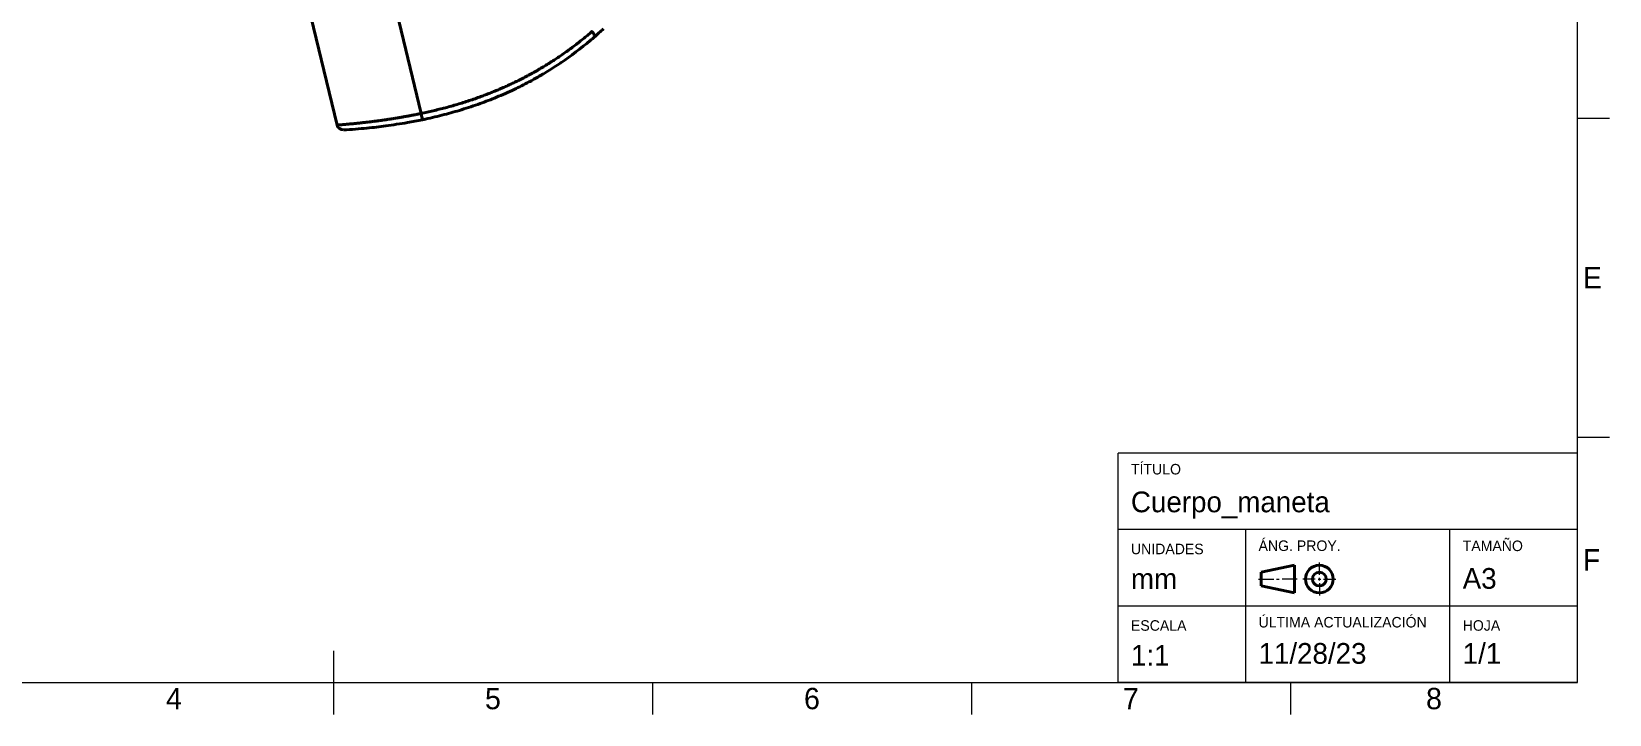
# Model space of a CAD drawing. Header units: millimetres. Extents: x 15 to 415, y 5 to 292.
# Drawn here: x 167.7 to 415, y 5 to 112.1 of the extents above; entities that cross this region are included whole.
import ezdxf

# ---------------------------------------------------------------- set-up
doc = ezdxf.new("R2010")
doc.units = ezdxf.units.MM
doc.layers.add('Borde', color=7, linetype='Continuous')
doc.layers.add('Geometrías', color=7, linetype='Continuous')
doc.styles.add('Shapr0', font='txt', dxfattribs={"height": 3.3495})
doc.styles.add('Shapr10', font='txt', dxfattribs={"height": 3.3495})
doc.styles.add('Shapr11', font='txt', dxfattribs={"height": 3.3495})
doc.styles.add('Shapr12', font='txt', dxfattribs={"height": 3.3495})
doc.styles.add('Shapr13', font='txt', dxfattribs={"height": 3.3495})
doc.styles.add('Shapr14', font='txt', dxfattribs={"height": 3.3495})
doc.styles.add('Shapr2', font='txt', dxfattribs={"height": 3.3495})
doc.styles.add('Shapr3', font='txt', dxfattribs={"height": 3.3495})
doc.styles.add('Shapr4', font='txt', dxfattribs={"height": 3.3495})
doc.styles.add('Shapr5', font='txt', dxfattribs={"height": 3.3495})
doc.styles.add('Shapr6', font='txt', dxfattribs={"height": 3.3495})
doc.styles.add('Shapr7', font='txt', dxfattribs={"height": 3.3495})
doc.styles.add('Shapr8', font='txt', dxfattribs={"height": 3.3495})
doc.styles.add('Shapr9', font='txt', dxfattribs={"height": 3.3495})

# ---------------------------------------------------------------- blocks, each defined once
blk = doc.blocks.new('*U2')
at = {"layer": 'Borde', "linetype": 'Continuous', "lineweight": 15}
for p, q in [((410, 46), (338, 46)), ((338, 10), (338, 46)), ((410, 10), (410, 46)), ((410, 34), (338, 34)), ((358, 10), (358, 34)), ((390, 10), (390, 34)), ((369.53, 26.88), (369.53, 28.83)), ((360, 26.23), (362.38, 26.23)), ((362.82, 26.23), (363.25, 26.23)), ((366.07, 26.23), (363.68, 26.23)), ((368.88, 26.23), (366.93, 26.23)), ((369.32, 26.23), (369.75, 26.23)), ((369.53, 26.02), (369.53, 26.45)), ((369.53, 25.58), (369.53, 23.63)), ((370.18, 26.23), (372.13, 26.23)), ((410, 22), (338, 22)), ((410, 10), (338, 10))]:
    blk.add_line(p, q, dxfattribs=at)
at = {"layer": 'Borde', "linetype": 'Continuous', "lineweight": 40}
for p, q in [((360.43, 27.32), (365.63, 28.4)), ((360.43, 27.32), (360.43, 25.15)), ((365.63, 28.4), (365.63, 24.07)), ((360.43, 25.15), (365.63, 24.07))]:
    blk.add_line(p, q, dxfattribs=at)
for radius in [2.17, 1.08]:
    blk.add_circle((369.53, 26.23), radius, dxfattribs=at)

msp = doc.modelspace()

# ---------------------------------------------------------------- linework, layer by layer
at = {"layer": 'Borde', "linetype": 'Continuous', "lineweight": 15}
for p, q in [((410, 10), (410, 287)), ((410, 98.5), (415, 98.5)), ((410, 48.5), (415, 48.5)), ((215, 15), (215, 5)), ((20, 10), (410, 10)), ((265, 10), (265, 5)), ((315, 10), (315, 5)), ((365, 10), (365, 5))]:
    msp.add_line(p, q, dxfattribs=at)
at = {"layer": 'Geometrías', "linetype": 'Continuous', "lineweight": 40}
for p, q in [((218.29, 142.79), (228.74, 99.25)), ((205.42, 139.7), (215.57, 97.43)), ((255.28, 110.73), (255.25, 110.7)), ((255.28, 110.73), (255.25, 110.7)), ((255.4, 110.82), (255.28, 110.73)), ((255.74, 111.12), (255.58, 110.98)), ((255.75, 111.13), (255.74, 111.12)), ((255.75, 111.13), (255.74, 111.12)), ((255.94, 111.29), (255.93, 111.28)), ((255.93, 111.28), (255.93, 111.28)), ((250.65, 107.21), (250.47, 107.09)), ((246.63, 104.73), (246.63, 104.73)), ((247.02, 104.95), (246.84, 104.85)), ((247.04, 104.96), (247.02, 104.95)), ((247.04, 104.96), (247.02, 104.95)), ((247.02, 104.95), (247.02, 104.95)), ((247.02, 104.95), (247.02, 104.95)), ((247.72, 105.35), (247.64, 105.31)), ((247.78, 105.39), (247.72, 105.35)), ((228.35, 99.17), (228.38, 99.17)), ((215.57, 97.43), (215.57, 97.43)), ((216.6, 96.67), (216.6, 96.67))]:
    msp.add_line(p, q, dxfattribs=at)
at = {"layer": 'Geometrías', "linetype": 'Continuous', "lineweight": 40, "flags": 128}
for points in [[(242.91, 103.9), (243.08, 103.98), (243.26, 104.07), (243.44, 104.16), (243.63, 104.24), (243.83, 104.34), (244.02, 104.44), (244.22, 104.54), (244.42, 104.64), (244.62, 104.74), (244.82, 104.84), (245.01, 104.95), (245.21, 105.05), (245.41, 105.15), (245.6, 105.26), (245.8, 105.36), (245.99, 105.47), (246.19, 105.58), (246.38, 105.69), (246.57, 105.79), (246.77, 105.9), (246.96, 106.01), (247.15, 106.12), (247.34, 106.24), (247.53, 106.35), (247.72, 106.46), (247.91, 106.58), (248.1, 106.69), (248.29, 106.81), (248.48, 106.92), (248.67, 107.04), (248.86, 107.16), (249.04, 107.27), (249.23, 107.39), (249.41, 107.51), (249.6, 107.63), (249.79, 107.75), (249.98, 107.88), (250.18, 108.02), (250.37, 108.15), (250.57, 108.28), (250.76, 108.41), (250.95, 108.55), (251.15, 108.68), (251.34, 108.82), (251.53, 108.95), (251.72, 109.09), (251.91, 109.23), (252.1, 109.37), (252.29, 109.51), (252.48, 109.65), (252.66, 109.79), (252.85, 109.93), (253.03, 110.07), (253.21, 110.21), (253.39, 110.35), (253.57, 110.49), (253.75, 110.63), (253.93, 110.78), (254.11, 110.92), (254.29, 111.06), (254.47, 111.21), (254.65, 111.36), (254.82, 111.5), (255, 111.65), (255.17, 111.8), (255.35, 111.95), (255.52, 112.1)], [(255.52, 112.1), (255.57, 112.13), (255.62, 112.16)], [(256, 111.34), (255.98, 111.33), (255.94, 111.29)], [(255.4, 110.82), (255.39, 110.81), (255.36, 110.79), (255.34, 110.77), (255.31, 110.75), (255.28, 110.73)], [(255.58, 110.98), (255.58, 110.98), (255.4, 110.82), (255.4, 110.82)], [(255.74, 111.12), (255.73, 111.11), (255.71, 111.09), (255.7, 111.08), (255.68, 111.06), (255.66, 111.05), (255.64, 111.03), (255.63, 111.02), (255.61, 111), (255.59, 110.99), (255.58, 110.98)], [(255.93, 111.28), (255.76, 111.13), (255.75, 111.13)], [(250.5, 107.11), (250.49, 107.11), (250.48, 107.1), (250.47, 107.09)], [(250.65, 107.21), (250.65, 107.21), (250.65, 107.21), (250.64, 107.21), (250.64, 107.21), (250.64, 107.21), (250.64, 107.2), (250.63, 107.2), (250.63, 107.2), (250.62, 107.19), (250.62, 107.19), (250.61, 107.19), (250.61, 107.18), (250.6, 107.18), (250.59, 107.17), (250.58, 107.17), (250.57, 107.16), (250.56, 107.15), (250.55, 107.15), (250.54, 107.14), (250.53, 107.13), (250.52, 107.12), (250.51, 107.12), (250.5, 107.11)], [(242.74, 103.82), (242.89, 103.89), (242.91, 103.9)], [(246.63, 104.73), (246.43, 104.62), (246.23, 104.51), (246.02, 104.39), (245.82, 104.28), (245.65, 104.19)], [(246.84, 104.85), (246.64, 104.73), (246.63, 104.73)], [(246.84, 104.85), (246.83, 104.84), (246.81, 104.83), (246.8, 104.82), (246.79, 104.82), (246.77, 104.81), (246.76, 104.8), (246.75, 104.8), (246.74, 104.79), (246.73, 104.78), (246.72, 104.78), (246.71, 104.77), (246.7, 104.77), (246.69, 104.76), (246.68, 104.76), (246.67, 104.75), (246.67, 104.75), (246.66, 104.75), (246.65, 104.74), (246.65, 104.74), (246.64, 104.74), (246.64, 104.74), (246.64, 104.73), (246.64, 104.73), (246.63, 104.73), (246.63, 104.73), (246.63, 104.73)], [(247.02, 104.95), (247, 104.94), (246.99, 104.93), (246.97, 104.92), (246.95, 104.91), (246.93, 104.9), (246.91, 104.89), (246.9, 104.88), (246.88, 104.87), (246.86, 104.86), (246.85, 104.85), (246.84, 104.85)], [(246.84, 104.85), (246.84, 104.85), (246.84, 104.85)], [(247.64, 105.31), (247.64, 105.31), (247.44, 105.19), (247.25, 105.08), (247.04, 104.96), (247.04, 104.96)], [(247.86, 105.44), (247.83, 105.42), (247.78, 105.39)], [(231.22, 99.81), (231.36, 99.85), (231.59, 99.9), (231.83, 99.96), (232.07, 100.02), (232.3, 100.09), (232.54, 100.15), (232.77, 100.21), (233.01, 100.28), (233.24, 100.34), (233.48, 100.41), (233.71, 100.47), (233.94, 100.54), (234.18, 100.61), (234.41, 100.68), (234.64, 100.75), (234.88, 100.82), (235.11, 100.89), (235.34, 100.96), (235.57, 101.03), (235.81, 101.11), (236.04, 101.18), (236.27, 101.26), (236.5, 101.34), (236.73, 101.41), (236.96, 101.49), (237.19, 101.57), (237.42, 101.65), (237.65, 101.73), (237.88, 101.82), (238.1, 101.9), (238.29, 101.97), (238.47, 102.03), (238.65, 102.1), (238.83, 102.17), (239.01, 102.24), (239.19, 102.31), (239.38, 102.38), (239.56, 102.45), (239.74, 102.52), (239.92, 102.6), (240.11, 102.67), (240.29, 102.75), (240.48, 102.83), (240.67, 102.9), (240.86, 102.98), (241.04, 103.06), (241.23, 103.14), (241.42, 103.22), (241.6, 103.31), (241.79, 103.39), (241.97, 103.47), (242.16, 103.55), (242.34, 103.64), (242.52, 103.72), (242.71, 103.81), (242.74, 103.82)], [(215.57, 97.43), (215.58, 97.43), (215.58, 97.43), (215.59, 97.43), (215.59, 97.43), (215.6, 97.43), (215.61, 97.44), (215.62, 97.44), (215.63, 97.44), (215.64, 97.44), (215.65, 97.44), (215.66, 97.44), (215.68, 97.44), (215.69, 97.44), (215.71, 97.44), (215.72, 97.44), (215.74, 97.45), (215.76, 97.45), (215.78, 97.45), (215.8, 97.45), (215.82, 97.45), (215.84, 97.45), (215.86, 97.45), (215.88, 97.46), (215.91, 97.46), (215.93, 97.46), (215.96, 97.46), (215.98, 97.46), (216.01, 97.47), (216.04, 97.47), (216.07, 97.47), (216.1, 97.47), (216.13, 97.48), (216.16, 97.48), (216.19, 97.48), (216.22, 97.48), (216.26, 97.49), (216.29, 97.49), (216.33, 97.49), (216.37, 97.49), (216.4, 97.5), (216.44, 97.5), (216.49, 97.5), (216.53, 97.51), (216.57, 97.51), (216.62, 97.52), (216.66, 97.52), (216.71, 97.52), (216.76, 97.53), (216.81, 97.53), (216.86, 97.54), (216.9, 97.54), (216.95, 97.54), (217, 97.55), (217.05, 97.55), (217.1, 97.56), (217.15, 97.56), (217.2, 97.57), (217.25, 97.57), (217.31, 97.58), (217.36, 97.58), (217.42, 97.58), (217.47, 97.59), (217.53, 97.6), (217.58, 97.6), (217.64, 97.61), (217.7, 97.61), (217.76, 97.62), (217.82, 97.62), (217.88, 97.63), (217.94, 97.63), (218.01, 97.64), (218.07, 97.65), (218.13, 97.65), (218.2, 97.66), (218.26, 97.66), (218.33, 97.67), (218.39, 97.68), (218.46, 97.68), (218.53, 97.69), (218.6, 97.7), (218.67, 97.71), (218.75, 97.71), (218.82, 97.72), (218.9, 97.73), (218.97, 97.74), (219.05, 97.75), (219.13, 97.75), (219.21, 97.76), (219.29, 97.77), (219.37, 97.78), (219.45, 97.79), (219.52, 97.8), (219.6, 97.81), (219.68, 97.81), (219.76, 97.82), (219.84, 97.83), (219.92, 97.84), (220, 97.85), (220.09, 97.86), (220.17, 97.87), (220.25, 97.88), (220.33, 97.89), (220.42, 97.9), (220.5, 97.91), (220.59, 97.92), (220.67, 97.93), (220.76, 97.94), (220.85, 97.95), (220.93, 97.96), (221.02, 97.97), (221.11, 97.98), (221.2, 97.99), (221.29, 98.01), (221.38, 98.02), (221.47, 98.03), (221.56, 98.04), (221.65, 98.05), (221.74, 98.06), (221.84, 98.08), (221.93, 98.09), (222.03, 98.1), (222.13, 98.12), (222.23, 98.13), (222.33, 98.14), (222.43, 98.16), (222.54, 98.17), (222.64, 98.19), (222.74, 98.2), (222.85, 98.22), (222.95, 98.23), (223.05, 98.25), (223.15, 98.26), (223.25, 98.27), (223.35, 98.29), (223.44, 98.3), (223.54, 98.32), (223.65, 98.33), (223.75, 98.35), (223.85, 98.36), (223.95, 98.38), (224.05, 98.4), (224.15, 98.41), (224.25, 98.43), (224.36, 98.44), (224.46, 98.46), (224.56, 98.48), (224.67, 98.49), (224.77, 98.51), (224.87, 98.53), (224.98, 98.54), (225.08, 98.56), (225.19, 98.58), (225.29, 98.6), (225.4, 98.62), (225.5, 98.63), (225.61, 98.65), (225.71, 98.67), (225.82, 98.69), (225.92, 98.71), (226.03, 98.73), (226.14, 98.75), (226.26, 98.77), (226.37, 98.79), (226.49, 98.81), (226.6, 98.83), (226.72, 98.85), (226.83, 98.87), (226.95, 98.89), (227.06, 98.92), (227.18, 98.94), (227.28, 98.96), (227.39, 98.98), (227.49, 99), (227.59, 99.02), (227.7, 99.04), (227.8, 99.06), (227.91, 99.08), (228.01, 99.1), (228.11, 99.12), (228.22, 99.14), (228.32, 99.16), (228.35, 99.17)], [(228.38, 99.17), (228.43, 99.19), (228.53, 99.21), (228.64, 99.23), (228.74, 99.25)], [(228.74, 99.25), (228.98, 99.3), (229.22, 99.35), (229.46, 99.4), (229.7, 99.46), (229.93, 99.51), (230.17, 99.56), (230.41, 99.62), (230.63, 99.67)], [(230.63, 99.67), (230.65, 99.67), (230.88, 99.73), (231.12, 99.79), (231.22, 99.81)], [(215.57, 97.43), (215.57, 97.43), (215.57, 97.43), (215.57, 97.43), (215.57, 97.43)], [(229.41, 98.37), (229.2, 98.32), (228.94, 98.27)]]:
    msp.add_lwpolyline(points, dxfattribs=at)
at = {"layer": 'Geometrías', "linetype": 'Continuous', "lineweight": 40}
for centre, radius, start, end in [((217.95, 154.94), 57.87, 311.1126, 312.856), ((219.43, 153.18), 55.57, 304.1815, 310.1371), ((219.83, 152.61), 54.87, 300.7172, 303.9478), ((250.37, 107.62), 0.5, 304.1672, 304.2804), ((219.23, 153.7), 56.12, 295.4462, 298.0798), ((217.71, 157.2), 59.93, 289.7782, 292.3976), ((218.56, 155.12), 57.68, 292.3981, 295.442), ((214.57, 167.63), 70.83, 282.0879, 284.5548), ((215.68, 163.36), 66.42, 284.5562, 286.9864), ((216.74, 159.9), 62.8, 286.9839, 289.7746), ((216.54, 97.67), 1, 193.5, 273.5385), ((210.52, 195.51), 99.03, 273.5239, 275.6473), ((211.4, 186.38), 89.86, 275.6573, 277.5428), ((212.39, 178.97), 82.38, 277.5376, 279.9383), ((213.4, 173.14), 76.46, 279.948, 281.7275)]:
    msp.add_arc(centre, radius, start, end, dxfattribs=at)
for centre, major_axis, ratio, start_param, end_param in [((255.28, 112.04), (0.656, -0.754), 0.224798, 0, 1.454189), ((246.78, 105.39), (-0.248, 0.434), 0.559324, 3.141593, 3.145376), ((228.74, 99.25), (0.203, -0.979), 0.00251, 6.283185, 7.854059)]:
    msp.add_ellipse(centre, major_axis=major_axis, ratio=ratio, start_param=start_param, end_param=end_param, dxfattribs=at)

# ---------------------------------------------------------------- block references
msp.add_blockref('*U2', (0, 0))

# ---------------------------------------------------------------- texts
at = {"layer": 'Borde', "linetype": 'Continuous', "lineweight": 15, "char_height": 3.35, "width": 3.3495, "style": 'Shapr0'}
for s, insert, attachment_point in [('E', (410.83, 73.5), 4), ('F', (410.83, 29.25), 4), ('4', (190, 9.17), 2), ('5', (240, 9.17), 2), ('6', (290, 9.17), 2), ('7', (340, 9.17), 2), ('8', (387.5, 9.17), 2)]:
    msp.add_mtext(s, dxfattribs=dict(at, insert=insert, attachment_point=attachment_point))
at = {"layer": 'Borde', "linetype": 'Continuous', "lineweight": 15, "attachment_point": 1}
for s, insert, char_height, style in [('TÍTULO', (340, 44.29), 1.65, 'Shapr2'), ('Cuerpo_maneta', (340, 39.96), 3.25, 'Shapr3'), ('ÁNG. PROY.', (360, 32.29), 1.65, 'Shapr6'), ('TAMAÑO', (392, 32.27), 1.65, 'Shapr7'), ('UNIDADES', (340, 31.78), 1.65, 'Shapr4'), ('A3', (392, 27.96), 3.25, 'Shapr8'), ('mm', (340, 27.9), 3.25, 'Shapr5'), ('ESCALA', (340, 19.78), 1.65, 'Shapr9'), ('ÚLTIMA ACTUALIZACIÓN', (360, 20.29), 1.65, 'Shapr11'), ('HOJA', (392, 19.78), 1.65, 'Shapr13'), ('1:1', (340, 15.9), 3.25, 'Shapr10'), ('11/28/23', (360, 16.2), 3.25, 'Shapr12'), ('1/1', (392, 16.2), 3.25, 'Shapr14')]:
    msp.add_mtext(s, dxfattribs=dict(at, insert=insert, char_height=char_height, style=style))

doc.saveas('drawing.dxf')
